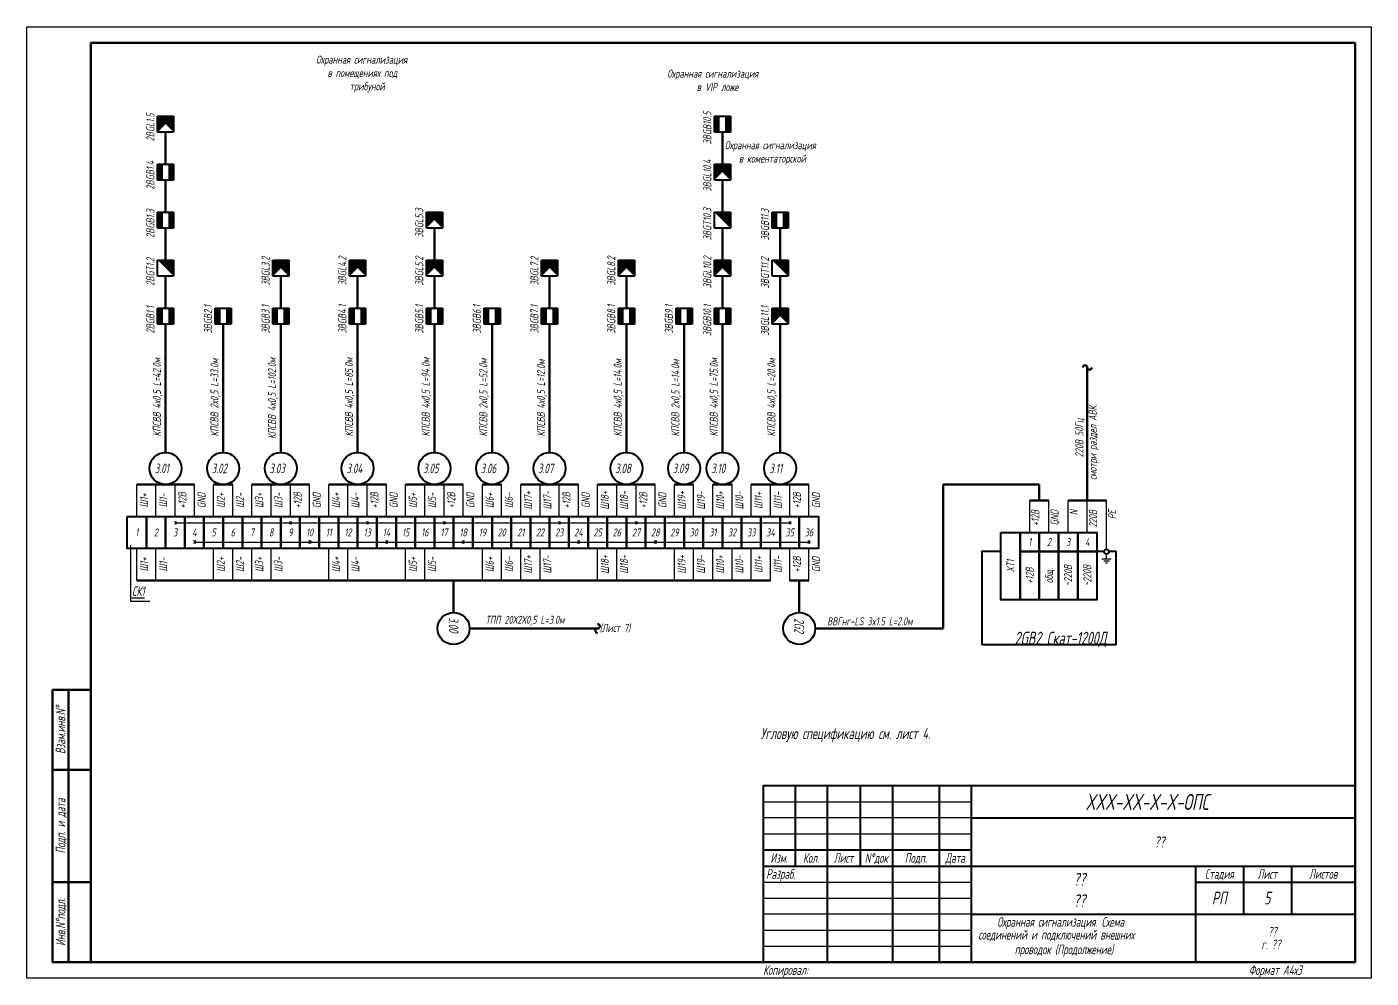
# Model space of a CAD drawing. Extents: x 0 to 1720, y -2086 to 3873.
# Drawn here: x 0 to 420, y 2384 to 2681 of the extents above; entities that cross this region are included whole.
import ezdxf
from ezdxf.enums import TextEntityAlignment as Align

# ---------------------------------------------------------------- set-up
doc = ezdxf.new("R2010")
doc.units = 0
doc.layers.add('EL_DEVICE', color=1, linetype='Continuous', lineweight=40)
doc.layers.add('EL_KABLE', color=9, linetype='Continuous', lineweight=60)
for name, color, linetype in [('EL_WIRES', 3, 'Continuous'), ('FORMAT', 134, 'Continuous'), ('TEXT', 4, 'Continuous'), ('WINOSKA', 251, 'Continuous')]:
    doc.layers.add(name, color=color, linetype=linetype)
doc.styles.add('R2_5', font='romant.shx', dxfattribs={"width": 0.65, "oblique": 12, "height": 2.5})

# ---------------------------------------------------------------- blocks, each defined once
blk = doc.blocks.new('CABLE_MARK')
at = {"layer": 'EL_DEVICE'}
blk.add_circle((0, 5), 5, dxfattribs=at)
at = {"layer": 'EL_KABLE'}
blk.add_line((0, 10), (0, 50), dxfattribs=at)
blk = doc.blocks.new('OS_DAT_BGB')
at = {"layer": 'EL_DEVICE'}
for p, q in [((-2.5, 2.5), (2.5, 2.5)), ((-2.5, -2.5), (-2.5, 2.5)), ((2.5, 2.5), (2.5, -2.5)), ((2.5, -2.5), (-2.5, -2.5))]:
    blk.add_line(p, q, dxfattribs=at)
at = {"layer": 'EL_DEVICE', "const_width": 1.67}
for points in [[(-1.67, 2.5), (-1.67, -2.5)], [(1.67, 2.5), (1.67, -2.5)]]:
    blk.add_lwpolyline(points, dxfattribs=at)
blk = doc.blocks.new('OS_DAT_BGT')
at = {"layer": 'EL_DEVICE'}
for p, q in [((-2.5, 2.5), (2.5, 2.5)), ((-2.5, -2.5), (-2.5, 2.5)), ((2.5, 2.5), (2.5, -2.5)), ((2.5, -2.5), (-2.5, -2.5))]:
    blk.add_line(p, q, dxfattribs=at)
blk.add_lwpolyline([(2.5, 2.5, 0, 7.07, 0), (0, 0, 7.07, 7.07, 0)], format="xyseb", dxfattribs=at)
blk = doc.blocks.new('OS_DAT_BGL')
at = {"layer": 'EL_DEVICE'}
for p, q in [((-2.5, 2.5), (2.5, 2.5)), ((-2.5, -2.5), (-2.5, 2.5)), ((2.5, 2.5), (2.5, -2.5)), ((2.5, -2.5), (-2.5, -2.5))]:
    blk.add_line(p, q, dxfattribs=at)
for points in [[(-2.5, 2.5, 0, 7.07, 0), (0, 0, 7.07, 7.07, 0)], [(2.5, 2.5, 0, 7.07, 0), (0, 0, 7.07, 7.07, 0)]]:
    blk.add_lwpolyline(points, format="xyseb", dxfattribs=at)
blk = doc.blocks.new('Break')
for centre, start, end in [((-0.7, 0), 0, 180), ((0.7, 0), 180, 0)]:
    blk.add_arc(centre, 0.7, start, end)

msp = doc.modelspace()

# ---------------------------------------------------------------- linework, layer by layer
at = {"layer": 'EL_DEVICE'}
for points in [[(31.33, 2528.15), (37.33, 2528.15), (37.33, 2518.15), (31.33, 2518.15)], [(37.33, 2528.15), (43.33, 2528.15), (43.33, 2518.15), (37.33, 2518.15)], [(43.33, 2528.15), (49.33, 2528.15), (49.33, 2518.15), (43.33, 2518.15)], [(49.33, 2528.15), (55.33, 2528.15), (55.33, 2518.15), (49.33, 2518.15)], [(55.33, 2528.15), (61.33, 2528.15), (61.33, 2518.15), (55.33, 2518.15)], [(61.33, 2528.15), (67.33, 2528.15), (67.33, 2518.15), (61.33, 2518.15)], [(67.33, 2528.15), (73.33, 2528.15), (73.33, 2518.15), (67.33, 2518.15)], [(73.33, 2528.15), (79.33, 2528.15), (79.33, 2518.15), (73.33, 2518.15)], [(79.33, 2528.15), (85.33, 2528.15), (85.33, 2518.15), (79.33, 2518.15)], [(85.33, 2528.15), (91.33, 2528.15), (91.33, 2518.15), (85.33, 2518.15)], [(91.33, 2528.15), (97.33, 2528.15), (97.33, 2518.15), (91.33, 2518.15)], [(97.33, 2528.15), (103.33, 2528.15), (103.33, 2518.15), (97.33, 2518.15)], [(103.33, 2528.15), (109.33, 2528.15), (109.33, 2518.15), (103.33, 2518.15)], [(109.33, 2528.15), (115.33, 2528.15), (115.33, 2518.15), (109.33, 2518.15)], [(115.33, 2528.15), (121.33, 2528.15), (121.33, 2518.15), (115.33, 2518.15)], [(121.33, 2528.15), (127.33, 2528.15), (127.33, 2518.15), (121.33, 2518.15)], [(127.33, 2528.15), (133.33, 2528.15), (133.33, 2518.15), (127.33, 2518.15)], [(133.33, 2528.15), (139.33, 2528.15), (139.33, 2518.15), (133.33, 2518.15)], [(139.33, 2528.15), (145.33, 2528.15), (145.33, 2518.15), (139.33, 2518.15)], [(145.33, 2528.15), (151.33, 2528.15), (151.33, 2518.15), (145.33, 2518.15)], [(151.33, 2528.15), (157.33, 2528.15), (157.33, 2518.15), (151.33, 2518.15)], [(157.33, 2528.15), (163.33, 2528.15), (163.33, 2518.15), (157.33, 2518.15)], [(163.33, 2528.15), (169.33, 2528.15), (169.33, 2518.15), (163.33, 2518.15)], [(169.33, 2528.15), (175.33, 2528.15), (175.33, 2518.15), (169.33, 2518.15)], [(175.33, 2528.15), (181.33, 2528.15), (181.33, 2518.15), (175.33, 2518.15)], [(181.33, 2528.15), (187.33, 2528.15), (187.33, 2518.15), (181.33, 2518.15)], [(187.33, 2528.15), (193.33, 2528.15), (193.33, 2518.15), (187.33, 2518.15)], [(193.33, 2528.15), (199.33, 2528.15), (199.33, 2518.15), (193.33, 2518.15)], [(199.33, 2528.15), (205.33, 2528.15), (205.33, 2518.15), (199.33, 2518.15)], [(205.33, 2528.15), (211.33, 2528.15), (211.33, 2518.15), (205.33, 2518.15)], [(211.33, 2528.15), (217.33, 2528.15), (217.33, 2518.15), (211.33, 2518.15)], [(217.33, 2528.15), (223.33, 2528.15), (223.33, 2518.15), (217.33, 2518.15)], [(223.33, 2528.15), (229.33, 2528.15), (229.33, 2518.15), (223.33, 2518.15)], [(229.33, 2528.15), (235.33, 2528.15), (235.33, 2518.15), (229.33, 2518.15)], [(235.33, 2528.15), (241.33, 2528.15), (241.33, 2518.15), (235.33, 2518.15)], [(241.33, 2528.15), (247.33, 2528.15), (247.33, 2518.15), (241.33, 2518.15)], [(304.33, 2523.15), (310.33, 2523.15), (310.33, 2502.15), (304.33, 2502.15)], [(310.33, 2523.15), (316.33, 2523.15), (316.33, 2517.15), (310.33, 2517.15)], [(316.33, 2523.15), (322.33, 2523.15), (322.33, 2517.15), (316.33, 2517.15)], [(322.33, 2523.15), (328.33, 2523.15), (328.33, 2517.15), (322.33, 2517.15)], [(328.33, 2523.15), (334.33, 2523.15), (334.33, 2517.15), (328.33, 2517.15)], [(310.33, 2517.15), (316.33, 2517.15), (316.33, 2502.15), (310.33, 2502.15)], [(316.33, 2517.15), (322.33, 2517.15), (322.33, 2502.15), (316.33, 2502.15)], [(322.33, 2517.15), (328.33, 2517.15), (328.33, 2502.15), (322.33, 2502.15)], [(328.33, 2517.15), (334.33, 2517.15), (334.33, 2502.15), (328.33, 2502.15)]]:
    msp.add_lwpolyline(points, close=True, dxfattribs=at)
for points in [[(304.33, 2517.15), (298.33, 2517.15), (298.33, 2488.15), (340.33, 2488.15), (340.33, 2517.15), (338.08, 2517.15)], [(336.58, 2517.15), (334.33, 2517.15)]]:
    msp.add_lwpolyline(points, dxfattribs=at)
msp.add_circle((337.33, 2517.15), 0.75, dxfattribs=at)
at = {"layer": 'EL_KABLE'}
for p, q in [((43.33, 2638.15), (43.33, 2648.15)), ((217.33, 2638.15), (217.33, 2648.15)), ((43.33, 2623.15), (43.33, 2633.15)), ((217.33, 2623.15), (217.33, 2633.15)), ((43.33, 2608.15), (43.33, 2618.15)), ((127.33, 2608.15), (127.33, 2618.15)), ((217.33, 2608.15), (217.33, 2618.15)), ((235.33, 2608.15), (235.33, 2618.15)), ((43.33, 2593.15), (43.33, 2603.15)), ((79.33, 2593.15), (79.33, 2603.15)), ((103.33, 2593.15), (103.33, 2603.15)), ((127.33, 2593.15), (127.33, 2603.15)), ((163.33, 2593.15), (163.33, 2603.15)), ((187.33, 2593.15), (187.33, 2603.15)), ((217.33, 2593.15), (217.33, 2603.15)), ((235.33, 2593.15), (235.33, 2603.15)), ((331.33, 2574.65), (331.33, 2533.15)), ((34.33, 2538.15), (52.33, 2538.15)), ((58.33, 2538.15), (64.33, 2538.15)), ((70.33, 2538.15), (88.33, 2538.15)), ((94.33, 2538.15), (112.33, 2538.15)), ((118.33, 2538.15), (136.33, 2538.15)), ((142.33, 2538.15), (148.33, 2538.15)), ((154.33, 2538.15), (172.33, 2538.15)), ((178.33, 2538.15), (196.33, 2538.15)), ((202.33, 2538.15), (208.33, 2538.15)), ((214.33, 2538.15), (220.33, 2538.15)), ((226.33, 2538.15), (244.33, 2538.15)), ((286.33, 2493.15), (286.33, 2538.15)), ((286.33, 2538.15), (316.33, 2538.15)), ((316.33, 2533.15), (316.33, 2538.15)), ((313.33, 2533.15), (319.33, 2533.15)), ((337.33, 2533.15), (325.33, 2533.15)), ((34.33, 2508.15), (232.33, 2508.15)), ((133.33, 2508.15), (133.33, 2498.15)), ((238.33, 2508.15), (244.33, 2508.15)), ((241.33, 2508.15), (241.33, 2498.15))]:
    msp.add_line(p, q, dxfattribs=at)
at = {"layer": 'EL_WIRES'}
for p, q in [((34.33, 2528.15), (34.33, 2538.15)), ((40.33, 2528.15), (40.33, 2538.15)), ((46.33, 2528.15), (46.33, 2538.15)), ((52.33, 2528.15), (52.33, 2538.15)), ((58.33, 2528.15), (58.33, 2538.15)), ((64.33, 2528.15), (64.33, 2538.15)), ((70.33, 2528.15), (70.33, 2538.15)), ((76.33, 2528.15), (76.33, 2538.15)), ((82.33, 2528.15), (82.33, 2538.15)), ((88.33, 2528.15), (88.33, 2538.15)), ((94.33, 2528.15), (94.33, 2538.15)), ((100.33, 2528.15), (100.33, 2538.15)), ((106.33, 2528.15), (106.33, 2538.15)), ((112.33, 2528.15), (112.33, 2538.15)), ((118.33, 2528.15), (118.33, 2538.15)), ((124.33, 2528.15), (124.33, 2538.15)), ((130.33, 2528.15), (130.33, 2538.15)), ((136.33, 2528.15), (136.33, 2538.15)), ((142.33, 2528.15), (142.33, 2538.15)), ((148.33, 2528.15), (148.33, 2538.15)), ((154.33, 2528.15), (154.33, 2538.15)), ((160.33, 2528.15), (160.33, 2538.15)), ((166.33, 2528.15), (166.33, 2538.15)), ((172.33, 2528.15), (172.33, 2538.15)), ((178.33, 2528.15), (178.33, 2538.15)), ((184.33, 2528.15), (184.33, 2538.15)), ((190.33, 2528.15), (190.33, 2538.15)), ((196.33, 2528.15), (196.33, 2538.15)), ((202.33, 2528.15), (202.33, 2538.15)), ((208.33, 2528.15), (208.33, 2538.15)), ((214.33, 2528.15), (214.33, 2538.15)), ((220.33, 2528.15), (220.33, 2538.15)), ((226.33, 2528.15), (226.33, 2538.15)), ((232.33, 2528.15), (232.33, 2538.15)), ((238.33, 2528.15), (238.33, 2538.15)), ((244.33, 2528.15), (244.33, 2538.15)), ((313.33, 2523.15), (313.33, 2533.15)), ((319.33, 2523.15), (319.33, 2533.15)), ((325.33, 2523.15), (325.33, 2533.15)), ((331.33, 2523.15), (331.33, 2533.15)), ((337.33, 2517.9), (337.33, 2533.15)), ((46.33, 2526.15), (238.33, 2526.15)), ((52.33, 2520.15), (244.33, 2520.15)), ((34.33, 2508.15), (34.33, 2518.15)), ((40.33, 2508.15), (40.33, 2518.15)), ((58.33, 2508.15), (58.33, 2518.15)), ((64.33, 2508.15), (64.33, 2518.15)), ((70.33, 2508.15), (70.33, 2518.15)), ((76.33, 2508.15), (76.33, 2518.15)), ((94.33, 2508.15), (94.33, 2518.15)), ((100.33, 2508.15), (100.33, 2518.15)), ((118.33, 2508.15), (118.33, 2518.15)), ((124.33, 2508.15), (124.33, 2518.15)), ((142.33, 2508.15), (142.33, 2518.15)), ((148.33, 2508.15), (148.33, 2518.15)), ((154.33, 2508.15), (154.33, 2518.15)), ((160.33, 2508.15), (160.33, 2518.15)), ((178.33, 2508.15), (178.33, 2518.15)), ((184.33, 2508.15), (184.33, 2518.15)), ((202.33, 2508.15), (202.33, 2518.15)), ((208.33, 2508.15), (208.33, 2518.15)), ((214.33, 2508.15), (214.33, 2518.15)), ((220.33, 2508.15), (220.33, 2518.15)), ((226.33, 2508.15), (226.33, 2518.15)), ((232.33, 2508.15), (232.33, 2518.15)), ((238.33, 2508.15), (238.33, 2518.15)), ((244.33, 2508.15), (244.33, 2518.15))]:
    msp.add_line(p, q, dxfattribs=at)
at = {"layer": 'EL_WIRES', "const_width": 1}
for points in [[(45.83, 2526.15), (46.83, 2526.15)], [(81.83, 2526.15), (82.83, 2526.15)], [(105.83, 2526.15), (106.83, 2526.15)], [(129.83, 2526.15), (130.83, 2526.15)], [(165.83, 2526.15), (166.83, 2526.15)], [(189.83, 2526.15), (190.83, 2526.15)], [(237.83, 2526.15), (238.83, 2526.15)], [(51.83, 2520.15), (52.83, 2520.15)], [(87.83, 2520.15), (88.83, 2520.15)], [(111.83, 2520.15), (112.83, 2520.15)], [(135.83, 2520.15), (136.83, 2520.15)], [(171.83, 2520.15), (172.83, 2520.15)], [(195.83, 2520.15), (196.83, 2520.15)], [(243.83, 2520.15), (244.83, 2520.15)]]:
    msp.add_lwpolyline(points, close=True, dxfattribs=at)
at = {"layer": 'FORMAT', "lineweight": 50}
for p, q in [((13, 2474), (13, 2389)), ((20, 2449), (8, 2449)), ((20, 2414), (8, 2414))]:
    msp.add_line(p, q, dxfattribs=at)
at = {"layer": 'FORMAT', "lineweight": 40}
for p, q in [((240, 2444), (240, 2419)), ((250, 2444), (250, 2389)), ((260.31, 2444), (260.31, 2419)), ((270.5, 2444), (270.5, 2389)), ((285, 2444), (285, 2389)), ((295, 2444), (295, 2389)), ((295, 2434), (415, 2434)), ((230, 2424), (295, 2424)), ((230, 2419), (415, 2419)), ((365.08, 2419), (365.08, 2389)), ((380.08, 2419), (380.08, 2404)), ((395.08, 2419), (395.08, 2404)), ((365.08, 2414), (415, 2414)), ((295, 2404), (415, 2404))]:
    msp.add_line(p, q, dxfattribs=at)
at = {"layer": 'FORMAT', "lineweight": -3}
for p, q in [((230, 2439), (295, 2439)), ((295, 2434), (230, 2434)), ((230, 2429), (295, 2429)), ((230, 2414), (295, 2414)), ((230, 2409), (295, 2409)), ((295, 2404), (230, 2404)), ((230, 2399), (295, 2399)), ((230, 2394), (295, 2394))]:
    msp.add_line(p, q, dxfattribs=at)
at = {"layer": 'FORMAT'}
msp.add_lwpolyline([(0, 2681), (420, 2681), (420, 2384), (0, 2384)], close=True, dxfattribs=at)
at = {"layer": 'FORMAT', "lineweight": 50}
for points in [[(20, 2389), (20, 2676), (415, 2676), (415, 2389)], [(8, 2474), (20, 2474), (20, 2389), (8, 2389)]]:
    msp.add_lwpolyline(points, close=True, dxfattribs=at)
at = {"layer": 'FORMAT', "lineweight": 40}
msp.add_lwpolyline([(230, 2389), (415, 2389), (415, 2444), (230, 2444)], close=True, dxfattribs=at)
at = {"layer": 'TEXT'}
for p, q in [((337.33, 2514.91), (337.33, 2516.4)), ((335.83, 2514.91), (338.83, 2514.91)), ((336.44, 2514.3), (338.23, 2514.3)), ((337.05, 2513.68), (337.61, 2513.68))]:
    msp.add_line(p, q, dxfattribs=at)
at = {"layer": 'WINOSKA'}
for p, q in [((32.41, 2519.15), (32.41, 2501.72)), ((32.41, 2501.72), (38.42, 2501.72))]:
    msp.add_line(p, q, dxfattribs=at)

# ---------------------------------------------------------------- block references
for name, p in [('OS_DAT_BGL', (43.33, 2650.65)), ('OS_DAT_BGB', (217.33, 2650.65)), ('OS_DAT_BGB', (43.33, 2635.65)), ('OS_DAT_BGL', (217.33, 2635.65)), ('OS_DAT_BGL', (127.33, 2620.65)), ('OS_DAT_BGT', (217.33, 2620.65)), ('OS_DAT_BGB', (43.33, 2620.65)), ('OS_DAT_BGB', (235.33, 2620.65)), ('OS_DAT_BGT', (43.33, 2605.65)), ('OS_DAT_BGL', (79.33, 2605.65)), ('OS_DAT_BGL', (103.33, 2605.65)), ('OS_DAT_BGL', (127.33, 2605.65)), ('OS_DAT_BGL', (163.33, 2605.65)), ('OS_DAT_BGL', (187.33, 2605.65)), ('OS_DAT_BGL', (217.33, 2605.65)), ('OS_DAT_BGT', (235.33, 2605.65)), ('OS_DAT_BGL', (235.33, 2590.65)), ('OS_DAT_BGB', (43.33, 2590.65)), ('OS_DAT_BGB', (61.33, 2590.65)), ('OS_DAT_BGB', (79.33, 2590.65)), ('OS_DAT_BGB', (103.33, 2590.65)), ('OS_DAT_BGB', (127.33, 2590.65)), ('OS_DAT_BGB', (145.33, 2590.65)), ('OS_DAT_BGB', (163.33, 2590.65)), ('OS_DAT_BGB', (187.33, 2590.65)), ('OS_DAT_BGB', (205.33, 2590.65)), ('OS_DAT_BGB', (217.33, 2590.65)), ('CABLE_MARK', (43.33, 2538.15)), ('CABLE_MARK', (61.33, 2538.15)), ('CABLE_MARK', (79.33, 2538.15)), ('CABLE_MARK', (103.33, 2538.15)), ('CABLE_MARK', (127.33, 2538.15)), ('CABLE_MARK', (145.33, 2538.15)), ('CABLE_MARK', (163.33, 2538.15)), ('CABLE_MARK', (187.33, 2538.15)), ('CABLE_MARK', (205.33, 2538.15)), ('CABLE_MARK', (217.33, 2538.15)), ('CABLE_MARK', (235.33, 2538.15))]:
    msp.add_blockref(name, p)
at = {"rotation": 270}
for p in [(128.33, 2493.15), (236.33, 2493.15)]:
    msp.add_blockref('CABLE_MARK', p, dxfattribs=at)
at = {"layer": 'EL_KABLE'}
msp.add_blockref('Break', (331.33, 2574.65), dxfattribs=at)
at = {"layer": 'EL_KABLE', "rotation": 270}
msp.add_blockref('Break', (178.33, 2493.15), dxfattribs=at)

# ---------------------------------------------------------------- texts
at = {"layer": 'FORMAT', "style": 'R2_5', "oblique": 12, "width": 0.65}
for s, p in [('Изм.', (235, 2420)), ('Кол.', (245, 2420)), ('Лист', (255.16, 2420)), ('N%%dдок', (265.41, 2420)), ('Подп.', (277.75, 2420)), ('Дата', (290, 2420))]:
    msp.add_text(s, height=3, dxfattribs=at).set_placement(p, align=Align.CENTER)
for s, p in [('Разраб.', (231, 2415)), ('??', (387.79, 2397)), ('г. ??', (385.74, 2393))]:
    msp.add_text(s, height=3, dxfattribs=at).set_placement(p)
at = {"layer": 'FORMAT', "style": 'R2_5', "width": 0.65}
for s, height, oblique, p in [('Стадия', 3, 12, (372.58, 2416.5)), ('Лист', 3, 12, (387.58, 2416.5)), ('Листов', 3, 12, (405.04, 2416.5)), ('РП', 4, 12, (372.58, 2409)), ('Формат А4х3', 3, 15, (390.04, 2386.5))]:
    msp.add_text(s, height=height, dxfattribs=dict(at, oblique=oblique)).set_placement(p, align=Align.MIDDLE_CENTER)
at = {"layer": 'FORMAT', "style": 'R2_5', "oblique": 15, "width": 0.65}
msp.add_text('Копировал:', height=3, dxfattribs=at).set_placement((230, 2386.5), align=Align.MIDDLE_LEFT)
at = {"layer": 'TEXT', "style": 'R2_5', "oblique": 12, "width": 0.65}
for s, height, p in [('Охранная сигнализация', 2.5, (90.36, 2669.53)), ('в помещениях под', 2.5, (93.94, 2665.37)), ('Охранная сигнализация', 2.5, (200.07, 2665.15)), ('трибуной', 2.5, (100.87, 2661.2)), ('в VIP ложе', 2.5, (209.31, 2660.98)), ('Охранная сигнализация', 2.5, (218.07, 2642.8)), ('в коментаторской', 2.5, (222.46, 2638.63)), ('3.01', 3, (39.93, 2541.65)), ('3.02', 3, (57.72, 2541.65)), ('3.03', 3, (75.75, 2541.65)), ('3.04', 3, (99.84, 2541.65)), ('3.05', 3, (123.75, 2541.65)), ('3.06', 3, (141.75, 2541.65)), ('3.07', 3, (159.66, 2541.65)), ('3.08', 3, (183.75, 2541.65)), ('3.09', 3, (201.75, 2541.65)), ('3.10', 3, (213.76, 2541.65)), ('3.11', 3, (231.93, 2541.65)), ('%%UСК1', 3, (32.89, 2503.32)), ('ТПП 20Х2Х0,5 L=3.0м', 2.5, (143.34, 2494.63)), ('(Лист 7)', 2.5, (178.97, 2492.08)), ('ВВГнг-LS 3x1.5 L=2.0м', 2.5, (250.06, 2494.15)), ('Угловую спецификацию см. лист 4.', 3.5, (229.31, 2458.63)), ('XXX-XX-X-X-ОПС', 5, (330.77, 2436.5)), ('??', 3.5, (352.28, 2424.75)), ('??', 4, (327.05, 2412.83)), ('??', 4, (327.05, 2406.17)), ('Охранная сигнализация. Схема', 3, (303.17, 2400.04)), ('соединений и подключений внешних', 3, (297.29, 2396.04)), ('проводок (Продолжение)', 3, (308.63, 2391.46))]:
    msp.add_text(s, height=height, dxfattribs=at).set_placement(p)
for s, height, rotation, p in [('2BGL1.5', 2.5, 90, (39.83, 2645.28)), ('3BGB10.5', 2.5, 90, (213.83, 2644.3)), ('2BGB1.4', 2.5, 90, (39.83, 2630.19)), ('3BGL10.4', 2.5, 90, (213.83, 2629.53)), ('2BGB1.3', 2.5, 90, (39.83, 2615.12)), ('3BGL5.3', 2.5, 90, (123.83, 2615.22)), ('3BGT10.3', 2.5, 90, (213.83, 2614.37)), ('3BGB11.3', 2.5, 90, (231.83, 2614.3)), ('2BGT1.2', 2.5, 90, (39.83, 2600.17)), ('3BGL3.2', 2.5, 90, (75.83, 2600.2)), ('3BGL4.2', 2.5, 90, (99.83, 2600.2)), ('3BGL5.2', 2.5, 90, (123.83, 2600.2)), ('3BGL7.2', 2.5, 90, (159.83, 2600.2)), ('3BGL8.2', 2.5, 90, (183.83, 2600.2)), ('3BGL10.2', 2.5, 90, (213.83, 2599.42)), ('3BGT11.2', 2.5, 90, (231.83, 2599.35)), ('2BGB1.1', 2.5, 90, (39.83, 2585.28)), ('3BGB2.1', 2.5, 90, (57.83, 2585.23)), ('3BGB3.1', 2.5, 90, (75.83, 2585.23)), ('3BGB4.1', 2.5, 90, (99.83, 2585.23)), ('3BGB5.1', 2.5, 90, (123.83, 2585.23)), ('3BGB6.1', 2.5, 90, (141.83, 2585.23)), ('3BGB7.1', 2.5, 90, (159.83, 2585.23)), ('3BGB8.1', 2.5, 90, (183.83, 2585.23)), ('3BGB9.1', 2.5, 90, (201.83, 2585.23)), ('3BGB10.1', 2.5, 90, (213.83, 2584.45)), ('3BGL11.1', 2.5, 90, (231.83, 2584.61)), ('КПСВВ 4х0,5 L=42.0м', 2.5, 90, (41.86, 2553.11)), ('КПСВВ 2х0,5 L=33.0м', 2.5, 90, (59.86, 2553.11)), ('КПСВВ 4х0,5 L=102.0м', 2.5, 90, (77.86, 2552.34)), ('КПСВВ 4х0,5 L=85.0м', 2.5, 90, (101.86, 2553.11)), ('КПСВВ 4х0,5 L=94.0м', 2.5, 90, (125.86, 2553.11)), ('КПСВВ 2х0,5 L=52.0м', 2.5, 90, (143.86, 2553.11)), ('КПСВВ 4х0,5 L=12.0м', 2.5, 90, (161.86, 2553.11)), ('КПСВВ 4х0,5 L=14.0м', 2.5, 90, (185.86, 2553.11)), ('КПСВВ 2х0,5 L=14.0м', 2.5, 90, (203.86, 2553.11)), ('КПСВВ 4х0,5 L=75.0м', 2.5, 90, (215.86, 2553.11)), ('КПСВВ 4х0,5 L=20.0м', 2.5, 90, (233.86, 2553.11)), ('смотри раздел АВК.', 2.5, 90, (334.25, 2539.56)), ('220В 50Гц', 2.5, 90, (330.08, 2546.6)), ('3.00', 3, 270, (131.83, 2496.72)), ('2G2', 3, 270, (239.83, 2496.33))]:
    msp.add_text(s, height=height, rotation=rotation, dxfattribs=at).set_placement(p)
at = {"layer": 'TEXT', "style": 'R2_5', "oblique": 12, "width": 0.7}
for s, p in [('Ш1+', (35.33, 2533.15)), ('Ш1-', (41.33, 2533.15)), ('+12В', (47.33, 2533.15)), ('GND', (53.33, 2533.15)), ('Ш2+', (59.33, 2533.15)), ('Ш2-', (65.33, 2533.15)), ('Ш3+', (71.33, 2533.15)), ('Ш3-', (77.33, 2533.15)), ('+12В', (83.33, 2533.15)), ('GND', (89.33, 2533.15)), ('Ш4+', (95.33, 2533.15)), ('Ш4-', (101.33, 2533.15)), ('+12В', (107.33, 2533.15)), ('GND', (113.33, 2533.15)), ('Ш5+', (119.33, 2533.15)), ('Ш5-', (125.33, 2533.15)), ('+12В', (131.33, 2533.15)), ('GND', (137.33, 2533.15)), ('Ш6+', (143.33, 2533.15)), ('Ш6-', (149.33, 2533.15)), ('Ш17+', (155.33, 2533.15)), ('Ш17-', (161.33, 2533.15)), ('+12В', (167.33, 2533.15)), ('GND', (173.33, 2533.15)), ('Ш18+', (179.33, 2533.15)), ('Ш18-', (185.33, 2533.15)), ('+12В', (191.33, 2533.15)), ('GND', (197.33, 2533.15)), ('Ш19+', (203.33, 2533.15)), ('Ш19-', (209.33, 2533.15)), ('Ш10+', (215.33, 2533.15)), ('Ш10-', (221.33, 2533.15)), ('Ш11+', (227.33, 2533.15)), ('Ш11-', (233.33, 2533.15)), ('+12В', (239.33, 2533.15)), ('GND', (245.33, 2533.15)), ('Ш17+', (155.33, 2513.15)), ('Ш17-', (161.33, 2513.15)), ('Ш18+', (179.33, 2513.15)), ('Ш18-', (185.33, 2513.15)), ('Ш19+', (203.33, 2513.15)), ('Ш19-', (209.33, 2513.15)), ('Ш10+', (215.33, 2513.15)), ('Ш10-', (221.33, 2513.15)), ('Ш11+', (227.33, 2513.15)), ('Ш11-', (233.33, 2513.15)), ('+12В', (239.33, 2513.15)), ('Ш1+', (35.33, 2513.15)), ('Ш1-', (41.33, 2513.15)), ('Ш2+', (59.33, 2513.15)), ('Ш2-', (65.33, 2513.15)), ('Ш3+', (71.33, 2513.15)), ('Ш3-', (77.33, 2513.15)), ('Ш4+', (95.33, 2513.15)), ('Ш4-', (101.33, 2513.15)), ('Ш5+', (119.33, 2513.15)), ('Ш5-', (125.33, 2513.15)), ('Ш6+', (143.33, 2513.15)), ('Ш6-', (149.33, 2513.15)), ('GND', (245.33, 2513.15))]:
    msp.add_text(s, height=2.5, rotation=90, dxfattribs=at).set_placement(p, align=Align.TOP_CENTER)
for s, p in [('+12В', (313.85, 2530.15)), ('GND', (319.85, 2530.15)), ('N', (325.85, 2530.15)), ('220В', (331.85, 2530.15)), ('PE', (337.85, 2530.15))]:
    msp.add_text(s, height=2.5, rotation=90, dxfattribs=at).set_placement(p, align=Align.TOP_RIGHT)
at = {"layer": 'TEXT', "style": 'R2_5', "oblique": 12}
for s, height, width, p in [('1', 2.5, 0.7, (34.33, 2523.15)), ('2', 2.5, 0.7, (40.33, 2523.15)), ('3', 2.5, 0.7, (46.33, 2523.15)), ('4', 2.5, 0.7, (52.33, 2523.15)), ('5', 2.5, 0.7, (58.33, 2523.15)), ('6', 2.5, 0.7, (64.33, 2523.15)), ('7', 2.5, 0.7, (70.33, 2523.15)), ('8', 2.5, 0.7, (76.33, 2523.15)), ('9', 2.5, 0.7, (82.33, 2523.15)), ('10', 2.5, 0.7, (88.33, 2523.15)), ('11', 2.5, 0.7, (94.33, 2523.15)), ('12', 2.5, 0.7, (100.33, 2523.15)), ('13', 2.5, 0.7, (106.33, 2523.15)), ('14', 2.5, 0.7, (112.33, 2523.15)), ('15', 2.5, 0.7, (118.33, 2523.15)), ('16', 2.5, 0.7, (124.33, 2523.15)), ('17', 2.5, 0.7, (130.33, 2523.15)), ('18', 2.5, 0.7, (136.33, 2523.15)), ('19', 2.5, 0.7, (142.33, 2523.15)), ('20', 2.5, 0.7, (148.33, 2523.15)), ('21', 2.5, 0.7, (154.33, 2523.15)), ('22', 2.5, 0.7, (160.33, 2523.15)), ('23', 2.5, 0.7, (166.33, 2523.15)), ('24', 2.5, 0.7, (172.33, 2523.15)), ('25', 2.5, 0.7, (178.33, 2523.15)), ('26', 2.5, 0.7, (184.33, 2523.15)), ('27', 2.5, 0.7, (190.33, 2523.15)), ('28', 2.5, 0.7, (196.33, 2523.15)), ('29', 2.5, 0.7, (202.33, 2523.15)), ('30', 2.5, 0.7, (208.33, 2523.15)), ('31', 2.5, 0.7, (214.33, 2523.15)), ('32', 2.5, 0.7, (220.33, 2523.15)), ('33', 2.5, 0.7, (226.33, 2523.15)), ('34', 2.5, 0.7, (232.33, 2523.15)), ('35', 2.5, 0.7, (238.33, 2523.15)), ('36', 2.5, 0.7, (244.33, 2523.15)), ('1', 2.5, 0.65, (313.33, 2520.15)), ('2', 2.5, 0.65, (319.33, 2520.15)), ('3', 2.5, 0.65, (325.33, 2520.15)), ('4', 2.5, 0.65, (331.33, 2520.15)), ('5', 4, 0.65, (387.58, 2409))]:
    msp.add_text(s, height=height, dxfattribs=dict(at, width=width)).set_placement(p, align=Align.MIDDLE_CENTER)
at = {"layer": 'TEXT', "style": 'R2_5', "oblique": 12, "width": 0.65}
for s, height, p in [('XТ1', 2.5, (307.33, 2512.65)), ('+12В', 2.5, (313.33, 2509.65)), ('общ.', 2.5, (319.33, 2509.65)), ('~220В', 2.5, (325.33, 2509.65)), ('~220В', 2.5, (331.33, 2509.65)), ('Взам.инв.N%%d', 3, (10.5, 2461.5)), ('Подп. и дата', 3, (10.5, 2431.5)), ('Инв.N%%dподл.', 3, (10.5, 2401.5))]:
    msp.add_text(s, height=height, rotation=90, dxfattribs=at).set_placement(p, align=Align.MIDDLE_CENTER)
msp.add_text('2GB2 Скат-1200Д', height=4, dxfattribs=at).set_placement((337.33, 2488.15), align=Align.RIGHT)

doc.saveas('drawing.dxf')
